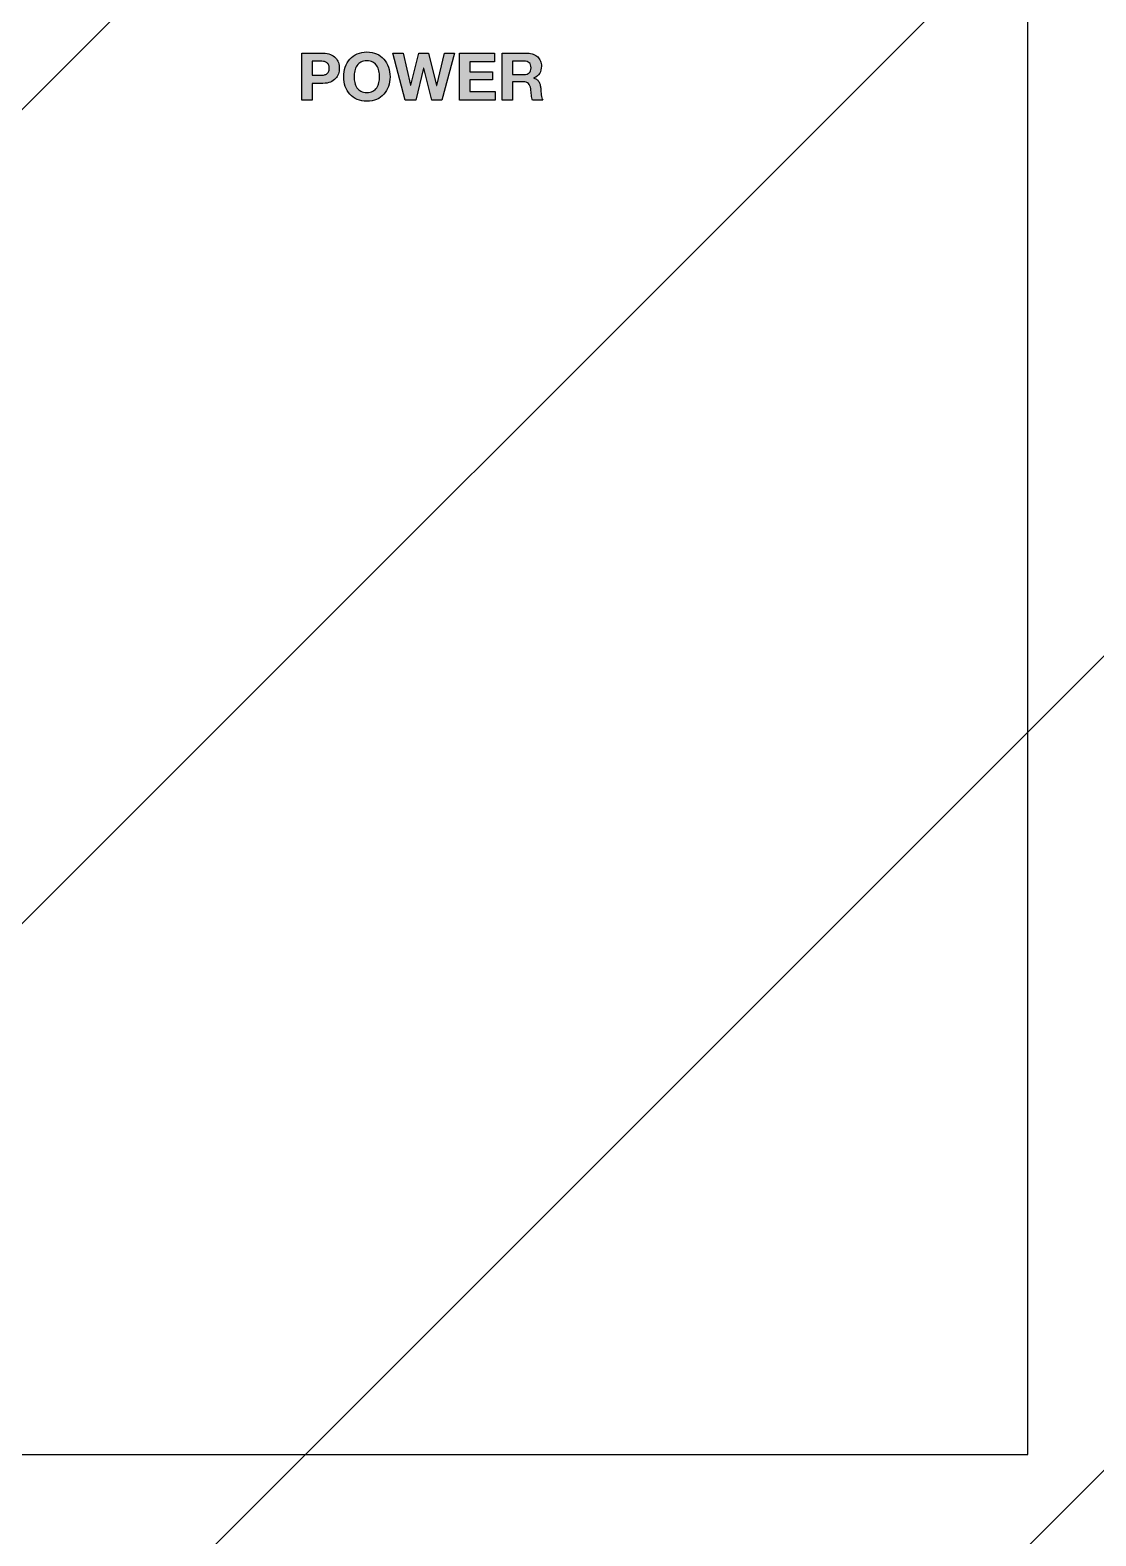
# Model space of a CAD drawing. Header units: millimetres. Extents: x 0 to 16408, y 0 to 11536.
# Drawn here: x 11461 to 11576.7, y 4402.2 to 4565.7 of the extents above; entities that cross this region are included whole.
import ezdxf

# ---------------------------------------------------------------- set-up
doc = ezdxf.new("R2010")
doc.units = ezdxf.units.MM
doc.header["$MEASUREMENT"] = 0
doc.linetypes.add('HIDDEN', pattern=[9.525, 6.35, -3.175])
doc.layers.get('0').update_dxf_attribs({"lineweight": 25})
doc.layers.add('DIM', color=3, linetype='Continuous', lineweight=9)
doc.layers.add('H', color=2, linetype='HIDDEN', lineweight=15)

msp = doc.modelspace()

# ---------------------------------------------------------------- hatches: boundary and pattern name
h = msp.add_hatch(color=256)
h.paths.add_polyline_path([(11500.402, 4563.209), (11501.757, 4558.092), (11502.896, 4558.092), (11503.749, 4561.575), (11503.764, 4561.575), (11504.631, 4558.092), (11505.749, 4558.092), (11507.125, 4563.209), (11506.021, 4563.209), (11505.182, 4559.683), (11505.168, 4559.683), (11504.294, 4563.209), (11503.24, 4563.209), (11502.352, 4559.726), (11502.337, 4559.726), (11501.527, 4563.209)])
h.paths.add_polyline_path([(11507.641, 4558.092), (11507.641, 4563.209), (11511.467, 4563.209), (11511.467, 4562.263), (11508.766, 4562.263), (11508.766, 4561.166), (11511.245, 4561.166), (11511.245, 4560.292), (11508.766, 4560.292), (11508.766, 4559.038), (11511.525, 4559.038), (11511.525, 4558.092)])
edge = h.paths.add_edge_path(flags=16)
edge.add_spline(control_points=[(11513.41, 4560.894), (11513.41, 4560.894), (11513.41, 4562.334), (11513.41, 4562.334)], knot_values=[-6, -6, -6, -6, -5, -5, -5, -5], degree=3, periodic=0)
edge.add_spline(control_points=[(11513.41, 4562.334), (11513.41, 4562.334), (11514.643, 4562.334), (11514.643, 4562.334)], knot_values=[-5, -5, -5, -5, -4, -4, -4, -4], degree=3, periodic=0)
edge.add_spline(control_points=[(11514.643, 4562.334), (11514.9, 4562.334), (11515.094, 4562.278), (11515.223, 4562.166)], knot_values=[-4, -4, -4, -4, -3, -3, -3, -3], degree=3, periodic=0)
edge.add_spline(control_points=[(11515.223, 4562.166), (11515.352, 4562.054), (11515.417, 4561.874), (11515.417, 4561.625), (11515.417, 4561.367), (11515.352, 4561.181), (11515.223, 4561.066), (11515.094, 4560.951), (11514.9, 4560.894), (11514.643, 4560.894)], knot_values=[-3, -3, -3, -3, -2, -2, -2, -1, -1, -1, 0, 0, 0, 0], degree=3, periodic=0)
edge.add_spline(control_points=[(11514.643, 4560.894), (11514.643, 4560.894), (11513.41, 4560.894), (11513.41, 4560.894)], knot_values=[-7, -7, -7, -7, -6, -6, -6, -6], degree=3, periodic=0)
edge = h.paths.add_edge_path()
edge.add_spline(control_points=[(11512.285, 4563.209), (11512.285, 4563.209), (11512.285, 4558.092), (11512.285, 4558.092)], knot_values=[-24, -24, -24, -24, -23, -23, -23, -23], degree=3, periodic=0)
edge.add_spline(control_points=[(11512.285, 4558.092), (11512.285, 4558.092), (11513.41, 4558.092), (11513.41, 4558.092)], knot_values=[-23, -23, -23, -23, -22, -22, -22, -22], degree=3, periodic=0)
edge.add_spline(control_points=[(11513.41, 4558.092), (11513.41, 4558.092), (11513.41, 4560.091), (11513.41, 4560.091)], knot_values=[-22, -22, -22, -22, -21, -21, -21, -21], degree=3, periodic=0)
edge.add_spline(control_points=[(11513.41, 4560.091), (11513.41, 4560.091), (11514.535, 4560.091), (11514.535, 4560.091)], knot_values=[-21, -21, -21, -21, -20, -20, -20, -20], degree=3, periodic=0)
edge.add_spline(control_points=[(11514.535, 4560.091), (11514.817, 4560.091), (11515.02, 4560.029), (11515.144, 4559.905)], knot_values=[-20, -20, -20, -20, -19, -19, -19, -19], degree=3, periodic=0)
edge.add_spline(control_points=[(11515.144, 4559.905), (11515.269, 4559.781), (11515.349, 4559.585), (11515.388, 4559.318)], knot_values=[-19, -19, -19, -19, -18, -18, -18, -18], degree=3, periodic=0)
edge.add_spline(control_points=[(11515.388, 4559.318), (11515.417, 4559.112), (11515.438, 4558.897), (11515.452, 4558.672)], knot_values=[-18, -18, -18, -18, -17, -17, -17, -17], degree=3, periodic=0)
edge.add_spline(control_points=[(11515.452, 4558.672), (11515.467, 4558.448), (11515.505, 4558.254), (11515.567, 4558.092)], knot_values=[-17, -17, -17, -17, -16, -16, -16, -16], degree=3, periodic=0)
edge.add_spline(control_points=[(11515.567, 4558.092), (11515.567, 4558.092), (11516.692, 4558.092), (11516.692, 4558.092)], knot_values=[-16, -16, -16, -16, -15, -15, -15, -15], degree=3, periodic=0)
edge.add_spline(control_points=[(11516.692, 4558.092), (11516.639, 4558.164), (11516.6, 4558.251), (11516.574, 4558.353)], knot_values=[-15, -15, -15, -15, -14, -14, -14, -14], degree=3, periodic=0)
edge.add_spline(control_points=[(11516.574, 4558.353), (11516.548, 4558.456), (11516.528, 4558.565), (11516.517, 4558.68)], knot_values=[-14, -14, -14, -14, -13, -13, -13, -13], degree=3, periodic=0)
edge.add_spline(control_points=[(11516.517, 4558.68), (11516.505, 4558.794), (11516.496, 4558.906), (11516.491, 4559.016), (11516.487, 4559.126), (11516.482, 4559.222), (11516.477, 4559.303)], knot_values=[-13, -13, -13, -13, -12, -12, -12, -11, -11, -11, -11], degree=3, periodic=0)
edge.add_spline(control_points=[(11516.477, 4559.303), (11516.468, 4559.432), (11516.45, 4559.561), (11516.423, 4559.69)], knot_values=[-11, -11, -11, -11, -10, -10, -10, -10], degree=3, periodic=0)
edge.add_spline(control_points=[(11516.423, 4559.69), (11516.397, 4559.819), (11516.355, 4559.937), (11516.298, 4560.045)], knot_values=[-10, -10, -10, -10, -9, -9, -9, -9], degree=3, periodic=0)
edge.add_spline(control_points=[(11516.298, 4560.045), (11516.241, 4560.152), (11516.167, 4560.245), (11516.076, 4560.324)], knot_values=[-9, -9, -9, -9, -8, -8, -8, -8], degree=3, periodic=0)
edge.add_spline(control_points=[(11516.076, 4560.324), (11515.985, 4560.403), (11515.87, 4560.461), (11515.732, 4560.5)], knot_values=[-8, -8, -8, -8, -7, -7, -7, -7], degree=3, periodic=0)
edge.add_spline(control_points=[(11515.732, 4560.5), (11515.732, 4560.5), (11515.732, 4560.514), (11515.732, 4560.514)], knot_values=[-7, -7, -7, -7, -6, -6, -6, -6], degree=3, periodic=0)
edge.add_spline(control_points=[(11515.732, 4560.514), (11516.019, 4560.629), (11516.225, 4560.796), (11516.352, 4561.016)], knot_values=[-6, -6, -6, -6, -5, -5, -5, -5], degree=3, periodic=0)
edge.add_spline(control_points=[(11516.352, 4561.016), (11516.478, 4561.236), (11516.541, 4561.496), (11516.541, 4561.797), (11516.541, 4561.993), (11516.507, 4562.175), (11516.438, 4562.345)], knot_values=[-5, -5, -5, -5, -4, -4, -4, -3, -3, -3, -3], degree=3, periodic=0)
edge.add_spline(control_points=[(11516.438, 4562.345), (11516.368, 4562.515), (11516.268, 4562.664), (11516.137, 4562.793)], knot_values=[-3, -3, -3, -3, -2, -2, -2, -2], degree=3, periodic=0)
edge.add_spline(control_points=[(11516.137, 4562.793), (11516.005, 4562.922), (11515.847, 4563.024), (11515.664, 4563.098), (11515.48, 4563.172), (11515.273, 4563.209), (11515.044, 4563.209)], knot_values=[-2, -2, -2, -2, -1, -1, -1, 0, 0, 0, 0], degree=3, periodic=0)
edge.add_spline(control_points=[(11515.044, 4563.209), (11515.044, 4563.209), (11512.285, 4563.209), (11512.285, 4563.209)], knot_values=[-25, -25, -25, -25, -24, -24, -24, -24], degree=3, periodic=0)
edge = h.paths.add_edge_path(flags=16)
edge.add_spline(control_points=[(11496.278, 4561.281), (11496.228, 4561.071), (11496.203, 4560.853), (11496.203, 4560.629), (11496.203, 4560.414), (11496.228, 4560.205), (11496.278, 4560.002)], knot_values=[14, 14, 14, 14, 15, 15, 15, 16, 16, 16, 16], degree=3, periodic=0)
edge.add_spline(control_points=[(11496.278, 4560.002), (11496.328, 4559.799), (11496.408, 4559.616), (11496.518, 4559.454)], knot_values=[0, 0, 0, 0, 1, 1, 1, 1], degree=3, periodic=0)
edge.add_spline(control_points=[(11496.518, 4559.454), (11496.628, 4559.291), (11496.771, 4559.161), (11496.948, 4559.063)], knot_values=[1, 1, 1, 1, 2, 2, 2, 2], degree=3, periodic=0)
edge.add_spline(control_points=[(11496.948, 4559.063), (11497.125, 4558.965), (11497.34, 4558.916), (11497.593, 4558.916), (11497.846, 4558.916), (11498.061, 4558.965), (11498.238, 4559.063)], knot_values=[2, 2, 2, 2, 3, 3, 3, 4, 4, 4, 4], degree=3, periodic=0)
edge.add_spline(control_points=[(11498.238, 4559.063), (11498.415, 4559.161), (11498.558, 4559.291), (11498.668, 4559.454)], knot_values=[4, 4, 4, 4, 5, 5, 5, 5], degree=3, periodic=0)
edge.add_spline(control_points=[(11498.668, 4559.454), (11498.778, 4559.616), (11498.858, 4559.799), (11498.908, 4560.002)], knot_values=[5, 5, 5, 5, 6, 6, 6, 6], degree=3, periodic=0)
edge.add_spline(control_points=[(11498.908, 4560.002), (11498.958, 4560.205), (11498.983, 4560.414), (11498.983, 4560.629), (11498.983, 4560.853), (11498.958, 4561.071), (11498.908, 4561.281)], knot_values=[6, 6, 6, 6, 7, 7, 7, 8, 8, 8, 8], degree=3, periodic=0)
edge.add_spline(control_points=[(11498.908, 4561.281), (11498.858, 4561.491), (11498.778, 4561.678), (11498.668, 4561.843)], knot_values=[8, 8, 8, 8, 9, 9, 9, 9], degree=3, periodic=0)
edge.add_spline(control_points=[(11498.668, 4561.843), (11498.558, 4562.008), (11498.415, 4562.14), (11498.238, 4562.238)], knot_values=[9, 9, 9, 9, 10, 10, 10, 10], degree=3, periodic=0)
edge.add_spline(control_points=[(11498.238, 4562.238), (11498.061, 4562.336), (11497.846, 4562.385), (11497.593, 4562.385), (11497.34, 4562.385), (11497.125, 4562.336), (11496.948, 4562.238), (11496.771, 4562.14), (11496.628, 4562.008), (11496.518, 4561.843), (11496.408, 4561.678), (11496.328, 4561.491), (11496.278, 4561.281)], knot_values=[10, 10, 10, 10, 11, 11, 11, 12, 12, 12, 13, 13, 13, 14, 14, 14, 14], degree=3, periodic=0)
edge = h.paths.add_edge_path()
edge.add_spline(control_points=[(11495.25, 4559.586), (11495.364, 4559.264), (11495.529, 4558.983), (11495.744, 4558.744)], knot_values=[-14, -14, -14, -14, -13, -13, -13, -13], degree=3, periodic=0)
edge.add_spline(control_points=[(11495.744, 4558.744), (11495.959, 4558.505), (11496.223, 4558.318), (11496.536, 4558.181), (11496.849, 4558.045), (11497.201, 4557.977), (11497.593, 4557.977), (11497.99, 4557.977), (11498.343, 4558.045), (11498.654, 4558.181), (11498.964, 4558.318), (11499.227, 4558.505), (11499.442, 4558.744)], knot_values=[-13, -13, -13, -13, -12, -12, -12, -11, -11, -11, -10, -10, -10, -9, -9, -9, -9], degree=3, periodic=0)
edge.add_spline(control_points=[(11499.442, 4558.744), (11499.657, 4558.983), (11499.822, 4559.264), (11499.936, 4559.586)], knot_values=[-9, -9, -9, -9, -8, -8, -8, -8], degree=3, periodic=0)
edge.add_spline(control_points=[(11499.936, 4559.586), (11500.051, 4559.909), (11500.109, 4560.256), (11500.109, 4560.629), (11500.109, 4561.011), (11500.051, 4561.366), (11499.936, 4561.693)], knot_values=[-8, -8, -8, -8, -7, -7, -7, -6, -6, -6, -6], degree=3, periodic=0)
edge.add_spline(control_points=[(11499.936, 4561.693), (11499.822, 4562.02), (11499.657, 4562.306), (11499.442, 4562.549)], knot_values=[-6, -6, -6, -6, -5, -5, -5, -5], degree=3, periodic=0)
edge.add_spline(control_points=[(11499.442, 4562.549), (11499.227, 4562.793), (11498.964, 4562.984), (11498.654, 4563.123)], knot_values=[-5, -5, -5, -5, -4, -4, -4, -4], degree=3, periodic=0)
edge.add_spline(control_points=[(11498.654, 4563.123), (11498.343, 4563.261), (11497.99, 4563.331), (11497.593, 4563.331), (11497.201, 4563.331), (11496.849, 4563.261), (11496.536, 4563.123)], knot_values=[-4, -4, -4, -4, -3, -3, -3, -2, -2, -2, -2], degree=3, periodic=0)
edge.add_spline(control_points=[(11496.536, 4563.123), (11496.223, 4562.984), (11495.959, 4562.793), (11495.744, 4562.549)], knot_values=[-2, -2, -2, -2, -1, -1, -1, -1], degree=3, periodic=0)
edge.add_spline(control_points=[(11495.744, 4562.549), (11495.529, 4562.306), (11495.364, 4562.02), (11495.25, 4561.693)], knot_values=[-1, -1, -1, -1, 0, 0, 0, 0], degree=3, periodic=0)
edge.add_spline(control_points=[(11495.25, 4561.693), (11495.135, 4561.366), (11495.077, 4561.011), (11495.077, 4560.629), (11495.077, 4560.256), (11495.135, 4559.909), (11495.25, 4559.586)], knot_values=[-16, -16, -16, -16, -15, -15, -15, -14, -14, -14, -14], degree=3, periodic=0)
edge = h.paths.add_edge_path(flags=16)
edge.add_spline(control_points=[(11491.645, 4560.801), (11491.645, 4560.801), (11491.645, 4562.334), (11491.645, 4562.334)], knot_values=[-10, -10, -10, -10, -9, -9, -9, -9], degree=3, periodic=0)
edge.add_spline(control_points=[(11491.645, 4562.334), (11491.645, 4562.334), (11492.519, 4562.334), (11492.519, 4562.334)], knot_values=[-9, -9, -9, -9, -8, -8, -8, -8], degree=3, periodic=0)
edge.add_spline(control_points=[(11492.519, 4562.334), (11492.648, 4562.334), (11492.773, 4562.325), (11492.892, 4562.306)], knot_values=[-8, -8, -8, -8, -7, -7, -7, -7], degree=3, periodic=0)
edge.add_spline(control_points=[(11492.892, 4562.306), (11493.011, 4562.287), (11493.116, 4562.25), (11493.207, 4562.195)], knot_values=[-7, -7, -7, -7, -6, -6, -6, -6], degree=3, periodic=0)
edge.add_spline(control_points=[(11493.207, 4562.195), (11493.298, 4562.14), (11493.371, 4562.062), (11493.426, 4561.962)], knot_values=[-6, -6, -6, -6, -5, -5, -5, -5], degree=3, periodic=0)
edge.add_spline(control_points=[(11493.426, 4561.962), (11493.481, 4561.861), (11493.508, 4561.73), (11493.508, 4561.568), (11493.508, 4561.405), (11493.481, 4561.274), (11493.426, 4561.174)], knot_values=[-5, -5, -5, -5, -4, -4, -4, -3, -3, -3, -3], degree=3, periodic=0)
edge.add_spline(control_points=[(11493.426, 4561.174), (11493.371, 4561.073), (11493.298, 4560.996), (11493.207, 4560.941)], knot_values=[-3, -3, -3, -3, -2, -2, -2, -2], degree=3, periodic=0)
edge.add_spline(control_points=[(11493.207, 4560.941), (11493.116, 4560.886), (11493.011, 4560.849), (11492.892, 4560.829)], knot_values=[-2, -2, -2, -2, -1, -1, -1, -1], degree=3, periodic=0)
edge.add_spline(control_points=[(11492.892, 4560.829), (11492.773, 4560.811), (11492.648, 4560.801), (11492.519, 4560.801)], knot_values=[-1, -1, -1, -1, 0, 0, 0, 0], degree=3, periodic=0)
edge.add_spline(control_points=[(11492.519, 4560.801), (11492.519, 4560.801), (11491.645, 4560.801), (11491.645, 4560.801)], knot_values=[-11, -11, -11, -11, -10, -10, -10, -10], degree=3, periodic=0)
edge = h.paths.add_edge_path()
edge.add_spline(control_points=[(11490.52, 4563.209), (11490.52, 4563.209), (11490.52, 4558.092), (11490.52, 4558.092)], knot_values=[-12, -12, -12, -12, -11, -11, -11, -11], degree=3, periodic=0)
edge.add_spline(control_points=[(11490.52, 4558.092), (11490.52, 4558.092), (11491.645, 4558.092), (11491.645, 4558.092)], knot_values=[-11, -11, -11, -11, -10, -10, -10, -10], degree=3, periodic=0)
edge.add_spline(control_points=[(11491.645, 4558.092), (11491.645, 4558.092), (11491.645, 4559.926), (11491.645, 4559.926)], knot_values=[-10, -10, -10, -10, -9, -9, -9, -9], degree=3, periodic=0)
edge.add_spline(control_points=[(11491.645, 4559.926), (11491.645, 4559.926), (11492.827, 4559.926), (11492.827, 4559.926)], knot_values=[-9, -9, -9, -9, -8, -8, -8, -8], degree=3, periodic=0)
edge.add_spline(control_points=[(11492.827, 4559.926), (11493.147, 4559.926), (11493.42, 4559.973), (11493.644, 4560.066)], knot_values=[-8, -8, -8, -8, -7, -7, -7, -7], degree=3, periodic=0)
edge.add_spline(control_points=[(11493.644, 4560.066), (11493.869, 4560.159), (11494.052, 4560.283), (11494.192, 4560.435)], knot_values=[-7, -7, -7, -7, -6, -6, -6, -6], degree=3, periodic=0)
edge.add_spline(control_points=[(11494.192, 4560.435), (11494.334, 4560.588), (11494.436, 4560.764), (11494.501, 4560.962), (11494.565, 4561.161), (11494.598, 4561.362), (11494.598, 4561.568), (11494.598, 4561.778), (11494.565, 4561.981), (11494.501, 4562.177), (11494.436, 4562.373), (11494.334, 4562.547), (11494.192, 4562.7)], knot_values=[-6, -6, -6, -6, -5, -5, -5, -4, -4, -4, -3, -3, -3, -2, -2, -2, -2], degree=3, periodic=0)
edge.add_spline(control_points=[(11494.192, 4562.7), (11494.052, 4562.853), (11493.869, 4562.976), (11493.644, 4563.069)], knot_values=[-2, -2, -2, -2, -1, -1, -1, -1], degree=3, periodic=0)
edge.add_spline(control_points=[(11493.644, 4563.069), (11493.42, 4563.162), (11493.147, 4563.209), (11492.827, 4563.209)], knot_values=[-1, -1, -1, -1, 0, 0, 0, 0], degree=3, periodic=0)
edge.add_spline(control_points=[(11492.827, 4563.209), (11492.827, 4563.209), (11490.52, 4563.209), (11490.52, 4563.209)], knot_values=[-13, -13, -13, -13, -12, -12, -12, -12], degree=3, periodic=0)
at = {"layer": 'DIM'}
h = msp.add_hatch(dxfattribs=at)
h.set_pattern_fill('ANSI31', color=256, scale=350, style=0)
h.set_pattern_definition([(45, (-19163.366, -2190.005), (-30.93592, 30.93592), [])])
h.paths.add_polyline_path([(11169.331, 5386.066), (11169.331, 3313.066), (10738.546, 3313.066), (10738.546, 5100.001), (10069.331, 5100.001), (10069.331, 6563.066), (14009.331, 6563.066), (14009.331, 5100.001), (13340.115, 5100.001), (13340.115, 3313.066), (12909.331, 3313.066), (12909.331, 5386.066)])
edge = h.paths.add_edge_path(flags=16)
edge.add_line((12909.331, 3336.066), (12909.331, 3313.066))
edge.add_line((11169.331, 3336.066), (11169.331, 3313.066))
at = {"layer": 'H', "ltscale": 5}
h = msp.add_hatch(dxfattribs=at)
h.set_pattern_fill('ANSI31', color=256, scale=500, style=0)
h.set_pattern_definition([(45, (5319.3, 20778.49), (-44.19417, 44.19417), [])])
edge = h.paths.add_edge_path(flags=16)
edge.add_line((14059.331, 6563.066), (14009.331, 6563.066))
edge.add_line((14059.331, 6563.066), (14009.331, 6563.066))
edge = h.paths.add_edge_path()
edge.add_line((14059.331, 6563.066), (14009.331, 6563.066))
edge.add_line((14059.331, 6563.066), (14009.331, 6563.066))
edge.add_line((10069.331, 3313.066), (10069.331, 6563.066))
edge.add_line((10019.331, 3263.066), (10019.331, 6563.066))
edge.add_line((10069.331, 3313.066), (14009.331, 3313.066))
edge.add_line((10019.331, 3263.066), (14059.331, 3263.066))
edge.add_line((14059.331, 6563.066), (14009.331, 6563.066))
edge.add_line((14009.331, 5313.066), (14009.331, 5323.066))
edge.add_line((14009.331, 3313.066), (14009.331, 6563.066))
edge.add_line((14059.331, 3263.066), (14059.331, 6563.066))

# ---------------------------------------------------------------- linework, layer by layer
for p, q in [((11569.331, 4411.066), (11569.331, 5161.066)), ((11500.402, 4563.209), (11501.527, 4563.209)), ((11501.757, 4558.092), (11500.402, 4563.209)), ((11501.527, 4563.209), (11502.337, 4559.726)), ((11502.352, 4559.726), (11503.24, 4563.209)), ((11503.24, 4563.209), (11504.294, 4563.209)), ((11504.294, 4563.209), (11505.168, 4559.683)), ((11505.182, 4559.683), (11506.021, 4563.209)), ((11507.125, 4563.209), (11505.749, 4558.092)), ((11506.021, 4563.209), (11507.125, 4563.209)), ((11507.641, 4563.209), (11511.467, 4563.209)), ((11507.641, 4558.092), (11507.641, 4563.209)), ((11511.467, 4563.209), (11511.467, 4562.263)), ((11503.749, 4561.575), (11502.896, 4558.092)), ((11503.764, 4561.575), (11503.749, 4561.575)), ((11504.631, 4558.092), (11503.764, 4561.575)), ((11508.766, 4562.263), (11508.766, 4561.166)), ((11511.467, 4562.263), (11508.766, 4562.263)), ((11508.766, 4561.166), (11511.245, 4561.166)), ((11511.245, 4561.166), (11511.245, 4560.292)), ((11502.337, 4559.726), (11502.352, 4559.726)), ((11505.168, 4559.683), (11505.182, 4559.683)), ((11511.245, 4560.292), (11508.766, 4560.292)), ((11508.766, 4560.292), (11508.766, 4559.038)), ((11502.896, 4558.092), (11501.757, 4558.092)), ((11505.749, 4558.092), (11504.631, 4558.092)), ((11511.525, 4558.092), (11507.641, 4558.092)), ((11508.766, 4559.038), (11511.525, 4559.038)), ((11511.525, 4559.038), (11511.525, 4558.092)), ((11349.331, 4411.066), (11569.331, 4411.066))]:
    msp.add_line(p, q)
for points in [[(11490.52, 4563.209), (11490.52, 4563.209), (11492.827, 4563.209), (11492.827, 4563.209)], [(11490.52, 4558.092), (11490.52, 4558.092), (11490.52, 4563.209), (11490.52, 4563.209)], [(11492.827, 4563.209), (11493.147, 4563.209), (11493.42, 4563.162), (11493.644, 4563.069)], [(11493.644, 4563.069), (11493.869, 4562.976), (11494.052, 4562.853), (11494.192, 4562.7)], [(11495.25, 4561.693), (11495.364, 4562.02), (11495.529, 4562.306), (11495.744, 4562.549)], [(11495.744, 4562.549), (11495.959, 4562.793), (11496.223, 4562.984), (11496.536, 4563.123)], [(11498.654, 4563.123), (11498.964, 4562.984), (11499.227, 4562.793), (11499.442, 4562.549)], [(11499.442, 4562.549), (11499.657, 4562.306), (11499.822, 4562.02), (11499.936, 4561.693)], [(11512.285, 4563.209), (11512.285, 4563.209), (11515.044, 4563.209), (11515.044, 4563.209)], [(11512.285, 4558.092), (11512.285, 4558.092), (11512.285, 4563.209), (11512.285, 4563.209)], [(11516.137, 4562.793), (11516.268, 4562.664), (11516.368, 4562.515), (11516.438, 4562.345)], [(11491.645, 4562.334), (11491.645, 4562.334), (11491.645, 4560.801), (11491.645, 4560.801)], [(11492.519, 4562.334), (11492.519, 4562.334), (11491.645, 4562.334), (11491.645, 4562.334)], [(11491.645, 4560.801), (11491.645, 4560.801), (11492.519, 4560.801), (11492.519, 4560.801)], [(11492.892, 4562.306), (11492.773, 4562.325), (11492.648, 4562.334), (11492.519, 4562.334)], [(11492.519, 4560.801), (11492.648, 4560.801), (11492.773, 4560.811), (11492.892, 4560.829)], [(11493.207, 4562.195), (11493.116, 4562.25), (11493.011, 4562.287), (11492.892, 4562.306)], [(11492.892, 4560.829), (11493.011, 4560.849), (11493.116, 4560.886), (11493.207, 4560.941)], [(11493.426, 4561.962), (11493.371, 4562.062), (11493.298, 4562.14), (11493.207, 4562.195)], [(11493.207, 4560.941), (11493.298, 4560.996), (11493.371, 4561.073), (11493.426, 4561.174)], [(11498.668, 4561.843), (11498.558, 4562.008), (11498.415, 4562.14), (11498.238, 4562.238)], [(11498.908, 4561.281), (11498.858, 4561.491), (11498.778, 4561.678), (11498.668, 4561.843)], [(11513.41, 4562.334), (11513.41, 4562.334), (11513.41, 4560.894), (11513.41, 4560.894)], [(11514.643, 4562.334), (11514.643, 4562.334), (11513.41, 4562.334), (11513.41, 4562.334)], [(11513.41, 4560.894), (11513.41, 4560.894), (11514.643, 4560.894), (11514.643, 4560.894)], [(11515.223, 4562.166), (11515.094, 4562.278), (11514.9, 4562.334), (11514.643, 4562.334)], [(11516.352, 4561.016), (11516.225, 4560.796), (11516.019, 4560.629), (11515.732, 4560.514)], [(11491.645, 4559.926), (11491.645, 4559.926), (11491.645, 4558.092), (11491.645, 4558.092)], [(11492.827, 4559.926), (11492.827, 4559.926), (11491.645, 4559.926), (11491.645, 4559.926)], [(11493.644, 4560.066), (11493.42, 4559.973), (11493.147, 4559.926), (11492.827, 4559.926)], [(11494.192, 4560.435), (11494.052, 4560.283), (11493.869, 4560.159), (11493.644, 4560.066)], [(11495.744, 4558.744), (11495.529, 4558.983), (11495.364, 4559.264), (11495.25, 4559.586)], [(11496.278, 4560.002), (11496.328, 4559.799), (11496.408, 4559.616), (11496.518, 4559.454)], [(11496.518, 4559.454), (11496.628, 4559.291), (11496.771, 4559.161), (11496.948, 4559.063)], [(11498.238, 4559.063), (11498.415, 4559.161), (11498.558, 4559.291), (11498.668, 4559.454)], [(11498.668, 4559.454), (11498.778, 4559.616), (11498.858, 4559.799), (11498.908, 4560.002)], [(11499.936, 4559.586), (11499.822, 4559.264), (11499.657, 4558.983), (11499.442, 4558.744)], [(11513.41, 4560.091), (11513.41, 4560.091), (11513.41, 4558.092), (11513.41, 4558.092)], [(11514.535, 4560.091), (11514.535, 4560.091), (11513.41, 4560.091), (11513.41, 4560.091)], [(11515.144, 4559.905), (11515.02, 4560.029), (11514.817, 4560.091), (11514.535, 4560.091)], [(11515.388, 4559.318), (11515.349, 4559.585), (11515.269, 4559.781), (11515.144, 4559.905)], [(11515.452, 4558.672), (11515.438, 4558.897), (11515.417, 4559.112), (11515.388, 4559.318)], [(11515.732, 4560.514), (11515.732, 4560.514), (11515.732, 4560.5), (11515.732, 4560.5)], [(11515.732, 4560.5), (11515.87, 4560.461), (11515.985, 4560.403), (11516.076, 4560.324)], [(11516.076, 4560.324), (11516.167, 4560.245), (11516.241, 4560.152), (11516.298, 4560.045)], [(11516.298, 4560.045), (11516.355, 4559.937), (11516.397, 4559.819), (11516.423, 4559.69)], [(11516.423, 4559.69), (11516.45, 4559.561), (11516.468, 4559.432), (11516.477, 4559.303)], [(11491.645, 4558.092), (11491.645, 4558.092), (11490.52, 4558.092), (11490.52, 4558.092)], [(11513.41, 4558.092), (11513.41, 4558.092), (11512.285, 4558.092), (11512.285, 4558.092)], [(11515.567, 4558.092), (11515.505, 4558.254), (11515.467, 4558.448), (11515.452, 4558.672)], [(11516.692, 4558.092), (11516.692, 4558.092), (11515.567, 4558.092), (11515.567, 4558.092)], [(11516.517, 4558.68), (11516.528, 4558.565), (11516.548, 4558.456), (11516.574, 4558.353)], [(11516.574, 4558.353), (11516.6, 4558.251), (11516.639, 4558.164), (11516.692, 4558.092)]]:
    msp.add_open_spline(points, degree=3)
for points, knots in [([(11494.192, 4562.7), (11494.334, 4562.547), (11494.436, 4562.373), (11494.501, 4562.177), (11494.565, 4561.981), (11494.598, 4561.778), (11494.598, 4561.568), (11494.598, 4561.362), (11494.565, 4561.161), (11494.501, 4560.962), (11494.436, 4560.764), (11494.334, 4560.588), (11494.192, 4560.435)], [2, 2, 2, 2, 3, 3, 3, 4, 4, 4, 5, 5, 5, 6, 6, 6, 6]), ([(11496.536, 4563.123), (11496.849, 4563.261), (11497.201, 4563.331), (11497.593, 4563.331), (11497.99, 4563.331), (11498.343, 4563.261), (11498.654, 4563.123)], [2, 2, 2, 2, 3, 3, 3, 4, 4, 4, 4]), ([(11515.044, 4563.209), (11515.273, 4563.209), (11515.48, 4563.172), (11515.664, 4563.098), (11515.847, 4563.024), (11516.005, 4562.922), (11516.137, 4562.793)], [0, 0, 0, 0, 1, 1, 1, 2, 2, 2, 2]), ([(11493.426, 4561.174), (11493.481, 4561.274), (11493.508, 4561.405), (11493.508, 4561.568), (11493.508, 4561.73), (11493.481, 4561.861), (11493.426, 4561.962)], [3, 3, 3, 3, 4, 4, 4, 5, 5, 5, 5]), ([(11495.25, 4559.586), (11495.135, 4559.909), (11495.077, 4560.256), (11495.077, 4560.629), (11495.077, 4561.011), (11495.135, 4561.366), (11495.25, 4561.693)], [14, 14, 14, 14, 15, 15, 15, 16, 16, 16, 16]), ([(11496.278, 4561.281), (11496.228, 4561.071), (11496.203, 4560.853), (11496.203, 4560.629), (11496.203, 4560.414), (11496.228, 4560.205), (11496.278, 4560.002)], [14, 14, 14, 14, 15, 15, 15, 16, 16, 16, 16]), ([(11498.238, 4562.238), (11498.061, 4562.336), (11497.846, 4562.385), (11497.593, 4562.385), (11497.34, 4562.385), (11497.125, 4562.336), (11496.948, 4562.238), (11496.771, 4562.14), (11496.628, 4562.008), (11496.518, 4561.843), (11496.408, 4561.678), (11496.328, 4561.491), (11496.278, 4561.281)], [10, 10, 10, 10, 11, 11, 11, 12, 12, 12, 13, 13, 13, 14, 14, 14, 14]), ([(11498.908, 4560.002), (11498.958, 4560.205), (11498.983, 4560.414), (11498.983, 4560.629), (11498.983, 4560.853), (11498.958, 4561.071), (11498.908, 4561.281)], [6, 6, 6, 6, 7, 7, 7, 8, 8, 8, 8]), ([(11499.936, 4561.693), (11500.051, 4561.366), (11500.109, 4561.011), (11500.109, 4560.629), (11500.109, 4560.256), (11500.051, 4559.909), (11499.936, 4559.586)], [6, 6, 6, 6, 7, 7, 7, 8, 8, 8, 8]), ([(11514.643, 4560.894), (11514.9, 4560.894), (11515.094, 4560.951), (11515.223, 4561.066), (11515.352, 4561.181), (11515.417, 4561.367), (11515.417, 4561.625), (11515.417, 4561.874), (11515.352, 4562.054), (11515.223, 4562.166)], [0, 0, 0, 0, 1, 1, 1, 2, 2, 2, 3, 3, 3, 3]), ([(11516.438, 4562.345), (11516.507, 4562.175), (11516.541, 4561.993), (11516.541, 4561.797), (11516.541, 4561.496), (11516.478, 4561.236), (11516.352, 4561.016)], [3, 3, 3, 3, 4, 4, 4, 5, 5, 5, 5]), ([(11516.477, 4559.303), (11516.482, 4559.222), (11516.487, 4559.126), (11516.491, 4559.016), (11516.496, 4558.906), (11516.505, 4558.794), (11516.517, 4558.68)], [11, 11, 11, 11, 12, 12, 12, 13, 13, 13, 13]), ([(11499.442, 4558.744), (11499.227, 4558.505), (11498.964, 4558.318), (11498.654, 4558.181), (11498.343, 4558.045), (11497.99, 4557.977), (11497.593, 4557.977), (11497.201, 4557.977), (11496.849, 4558.045), (11496.536, 4558.181), (11496.223, 4558.318), (11495.959, 4558.505), (11495.744, 4558.744)], [9, 9, 9, 9, 10, 10, 10, 11, 11, 11, 12, 12, 12, 13, 13, 13, 13]), ([(11496.948, 4559.063), (11497.125, 4558.965), (11497.34, 4558.916), (11497.593, 4558.916), (11497.846, 4558.916), (11498.061, 4558.965), (11498.238, 4559.063)], [2, 2, 2, 2, 3, 3, 3, 4, 4, 4, 4])]:
    msp.add_open_spline(points, degree=3, knots=knots)

doc.saveas('drawing.dxf')
